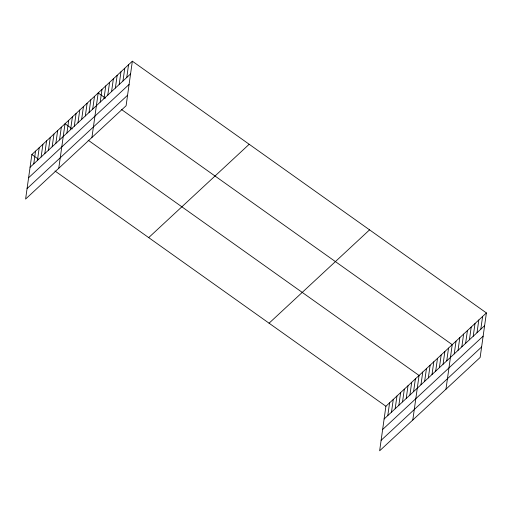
<?xml version="1.0" encoding="UTF-8"?>
<svg xmlns="http://www.w3.org/2000/svg" width="512" height="512" viewBox="0 0 512 512"><rect width="100%" height="100%" fill="white"/><g stroke="black" fill="none" stroke-linecap="round" stroke-linejoin="round"><path stroke-width="0.77" d="M132.352 61.203L31.859 154.541L25.6 199.066L126.099 105.734L132.352 61.203L486.4 312.934L480.141 357.459L379.648 450.797L385.901 406.266L486.4 312.934M33.754 163.859L35.546 151.117M37.44 160.435L39.226 147.699M41.12 157.011L42.912 144.275M44.806 153.587L46.598 140.851M48.493 150.17L50.285 137.427M52.179 146.746L53.965 134.01M55.859 143.322L57.651 130.586M59.546 139.898L61.338 127.162M58.765 168.269L65.024 123.738L72.326 128.934M66.918 133.056L68.704 120.32M70.598 129.632L72.39 116.896M74.285 126.214L76.077 113.472M77.971 122.79L79.763 110.048M81.658 119.366L83.443 106.63M85.344 115.942L87.13 103.206M89.024 112.525L90.816 99.782M92.71 109.101L94.502 96.365M91.93 137.466L98.189 92.941L105.491 98.131M100.192 102.15L101.984 89.414M103.987 98.624L105.779 85.888M107.782 95.098L109.574 82.362M111.584 91.571L113.37 78.835M115.379 88.045L117.171 75.309M119.174 84.518L120.966 71.782M122.97 80.998L124.762 68.256M126.771 77.472L128.557 64.73M387.795 415.584L389.587 402.848M391.482 412.16L393.274 399.424M395.168 408.742L396.96 396M398.854 405.318L400.64 392.582M402.534 401.894L404.326 389.158M406.221 398.47L408.013 385.734M409.907 395.053L411.699 382.31M413.594 391.629L415.379 378.893M412.806 419.994L419.066 375.469L88.147 140.179M420.96 384.781L422.752 372.045M424.646 381.363L426.438 368.621M428.333 377.939L430.118 365.203M432.019 374.515L433.805 361.779M435.699 371.098L437.491 358.355M439.386 367.674L441.178 354.938M443.072 364.25L444.864 351.514M446.758 360.826L448.544 348.09M445.971 389.19L452.23 344.666L121.312 109.382M454.24 353.882L456.026 341.139M458.035 350.355L459.827 337.613M461.83 346.829L463.622 334.093M465.626 343.302L467.418 330.566M469.421 339.776L471.213 327.04M473.222 336.25L475.008 323.514M477.018 332.723L478.81 319.987M480.813 329.197L482.605 316.461M30.067 167.277L130.566 73.946M28.595 177.766L129.088 84.435M27.072 188.576L127.571 95.238M148.691 237.613L249.19 144.275M269.069 323.2L369.568 229.862M384.115 419.008L484.608 325.67M382.637 429.498L483.136 336.16M381.12 440.307L481.619 346.97M31.859 154.541L38.554 159.302M54.982 170.982L385.901 406.266"/></g></svg>
